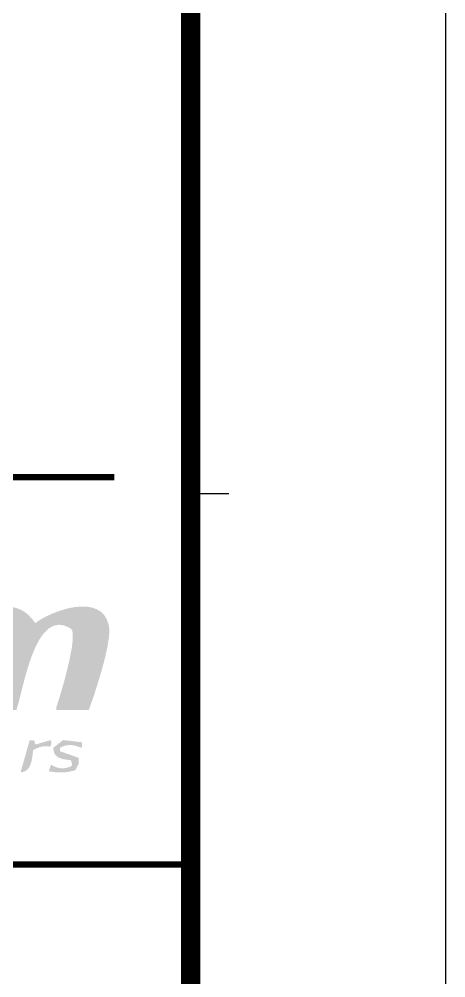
# Model space of a CAD drawing. Header units: millimetres. Extents: x 1697 to 2538, y -887 to -293.
# Drawn here: x 2504.3 to 2537.7, y -437.8 to -362.7 of the extents above; entities that cross this region are included whole.
import ezdxf

# ---------------------------------------------------------------- set-up
doc = ezdxf.new("R2010")
doc.units = ezdxf.units.MM
doc.header["$LTSCALE"] = 40
doc.header["$MEASUREMENT"] = 0
doc.layers.get('0').update_dxf_attribs({"linetype": 'CONTINUOUS'})
doc.layers.add('001dmp-FORM', color=7, linetype='CONTINUOUS')

# ---------------------------------------------------------------- blocks, each defined once
blk = doc.blocks.new('FORM_ELEC_SUKWOO$0$')
at = {"layer": '001dmp-FORM'}
h = blk.add_hatch(color=7, dxfattribs=at)
edge = h.paths.add_edge_path()
edge.add_spline(control_points=[(154953.643076683, 91916.34809316695), (155301.1137702201, 91928.24668540293), (155400.3305393326, 91851.51534059388), (155541.2718818873, 91664.51664101006), (155767.3318842681, 91841.12726006727), (156534.9368346186, 92140.44708034652), (156649.3779717479, 91630.92763063335), (156704.7501509842, 91384.44921997236), (156428.6975110684, 90575.92795244511), (156347.1696290773, 90354.92948930035), (156184.8823710526, 90354.92948930035), (156022.5553627196, 90354.92948930035), (155860.2681046948, 90354.92948930035), (155860.2681046948, 90371.71736943745), (155860.2681046948, 90388.51849967707), (155860.2681046948, 90405.30637981393), (155929.2613895197, 90600.98389667482), (156192.3289287771, 91483.93099113903), (156078.5370466806, 91580.56399022252), (155533.123068719, 91924.04640284297), (155365.3237679657, 90658.90009563183), (155255.8514193537, 90354.92948930035), (155093.5641613288, 90354.92948930035), (154931.2371529959, 90354.92948930035), (154768.9631450738, 90354.92948930035), (154809.5614597854, 90588.31679848139), (155138.283257984, 91489.97303797607), (154953.643076683, 91597.35187035939), (154385.5184226718, 91754.68358996976), (154240.1780460165, 90772.37397526321), (154181.3210897669, 90354.92948930035), (154013.4422883973, 90360.53428274789), (153845.5237367197, 90366.12582609267), (153677.6449353501, 90371.71736943745), (153677.6449353501, 90377.32216288475), (153677.6449353501, 90382.91370622953), (153677.6449353501, 90388.51849967707), (153806.3564331009, 90886.55011033826), (153935.0944310573, 91384.74072223203), (154063.8059288082, 91882.77233289322), (154220.4883933855, 91882.77233289322), (154377.2238583738, 91882.77233289322), (154533.9063229511, 91882.77233289322), (154522.7099861588, 91826.81714913738), (154511.5136493666, 91770.8354651765), (154500.3305626772, 91714.88028142089), (154640.1986469121, 91788.3653510653), (154793.6083361194, 91836.80772658275), (154953.643076683, 91916.34809316695)], knot_values=[0, 0, 0, 0, 1, 1, 1, 2, 2, 2, 3, 3, 3, 4, 4, 4, 5, 5, 5, 6, 6, 6, 7, 7, 7, 8, 8, 8, 9, 9, 9, 10, 10, 10, 11, 11, 11, 12, 12, 12, 13, 13, 13, 14, 14, 14, 15, 15, 15, 16, 16, 16, 16], degree=3, periodic=0)
h = blk.add_hatch(color=7, dxfattribs=at)
edge = h.paths.add_edge_path()
edge.add_spline(control_points=[(155457.3324812025, 89901.61697529466), (155547.459679854, 89886.6046089211), (155515.5269323165, 89915.06582954782), (155541.2718818873, 89834.45220464398), (155619.6197392273, 89856.84487822838), (155697.98084667, 89879.23755181278), (155776.3287040101, 89901.61697529466), (155788.7838005599, 89842.89252007194), (155792.2685775734, 89844.93303588964), (155759.5408238731, 89800.87644437002), (155662.6560728381, 89826.70089455717), (155583.5529596434, 89789.4548558318), (155507.6961216134, 89750.5128039592), (155495.7577790692, 89612.98998790444), (155478.8108976997, 89423.5665195242), (155323.0161900041, 89414.71545091202), (155323.0161900041, 89420.32024435955), (155323.0161900041, 89425.91178770433), (155323.0161900041, 89431.51658115163), (155367.7750369675, 89588.19904572912), (155412.5603841363, 89744.93451071717), (155457.3324812025, 89901.61697529466)], knot_values=[0, 0, 0, 0, 1, 1, 1, 2, 2, 2, 3, 3, 3, 4, 4, 4, 5, 5, 5, 6, 6, 6, 7, 7, 7, 7], degree=3, periodic=0)
h = blk.add_hatch(color=7, dxfattribs=at)
edge = h.paths.add_edge_path()
edge.add_spline(control_points=[(155961.0086356192, 89901.61697529466), (156056.1443730962, 89890.42063850234), (156151.3066107786, 89879.23755181278), (156246.4290981529, 89868.0412150207), (156246.4290981529, 89845.66179153905), (156246.4290981529, 89823.26911795465), (156246.4290981529, 89800.87644437002), (156240.8375548081, 89795.28490102547), (156235.2327613607, 89789.69335768069), (156229.641218016, 89784.08856423316), (156121.8516324484, 89837.43347775424), (156013.3067910262, 89844.4560321921), (155910.6449952084, 89784.08856423316), (155910.6449952084, 89767.30068409629), (155910.6449952084, 89750.5128039592), (155910.6449952084, 89733.72492382233), (155927.4328753453, 89728.1201303748), (155944.2207554823, 89722.52858703001), (155961.0086356192, 89716.93704368547), (156039.3564929593, 89688.95282675629), (156117.717600402, 89660.9686098271), (156196.065457742, 89632.98439289792), (156196.065457742, 89605.00017596874), (156196.065457742, 89577.01595903956), (156196.065457742, 89549.03174211038), (156179.277577605, 89515.45598183642), (156162.4896974681, 89481.88022156246), (156145.6885672285, 89448.30446128873), (156008.4837536387, 89405.91738271085), (155896.4276349977, 89404.19486935809), (155742.7529437361, 89431.51658115163), (155753.9360304257, 89465.0923414256), (155765.1323672179, 89498.66810169956), (155776.3287040101, 89532.24386197352), (155879.0832505468, 89467.78211227618), (155982.4340517057, 89453.2732498059), (156095.3249268176, 89515.45598183642), (156095.3249268176, 89521.06077528396), (156095.3249268176, 89526.65231862874), (156095.3249268176, 89532.24386197352), (156089.7333834728, 89554.63653555792), (156084.1285900254, 89577.02920914232), (156078.5370466806, 89599.40863262396), (155968.7069452954, 89608.40545236599), (155872.2594476498, 89622.72881339816), (155826.6923444209, 89700.14916354837), (155821.1008010762, 89728.1201303748), (155815.4960076287, 89756.11759740673), (155809.904464284, 89784.08856423316), (155860.2681046948, 89823.26911795465), (155910.6449952084, 89862.44967167592), (155961.0086356192, 89901.61697529466)], knot_values=[0, 0, 0, 0, 1, 1, 1, 2, 2, 2, 3, 3, 3, 4, 4, 4, 5, 5, 5, 6, 6, 6, 7, 7, 7, 8, 8, 8, 9, 9, 9, 10, 10, 10, 11, 11, 11, 12, 12, 12, 13, 13, 13, 14, 14, 14, 15, 15, 15, 16, 16, 16, 17, 17, 17, 17], degree=3, periodic=0)
blk.add_line((158458.2703033529, 93612.00525989407), (157881.3591250675, 93612.00525989942), dxfattribs=at)
at = {"layer": '001dmp-FORM', "color": 30}
blk.add_lwpolyline([(161727.4336471551, 114228.4132783711), (1.016538590192795e-06, 114228.4132798107), (0, 0), (161727.4336461384, -1.439359039068222e-06)], close=True, dxfattribs=at)
at = {"layer": '001dmp-FORM', "const_width": 288.4555891429007}
blk.add_lwpolyline([(5769.111782912223, 3846.074521154398), (5769.111783860542, 110382.3387585536), (157881.3591252164, 110382.3387571995), (157881.3591242685, 3846.074519800488)], close=True, dxfattribs=at)
at = {"layer": '001dmp-FORM', "const_width": 96.15186304763357}
for points in [[(145335.0079097798, 93861.68979593622), (156729.8533833672, 93861.69042729214)], [(144420.095610102, 88026.60335560003), (157881.3564367702, 88026.60335548013)]]:
    blk.add_lwpolyline(points, dxfattribs=at)
blk = doc.blocks.new('FORM_ELEC_SUKWOO')
at = {"layer": '001dmp-FORM'}
blk.add_blockref('FORM_ELEC_SUKWOO$0$', (12.05403001734521, -1.003795030963374), dxfattribs=at)

msp = doc.modelspace()

# ---------------------------------------------------------------- block references
at = {"color": 4, "xscale": 0.005200107262485331, "yscale": 0.005200107262485331, "zscale": 0.005200107262485331}
msp.add_blockref('FORM_ELEC_SUKWOO', (1696.653243597326, -886.6844493621284), dxfattribs=at)

doc.saveas('drawing.dxf')
